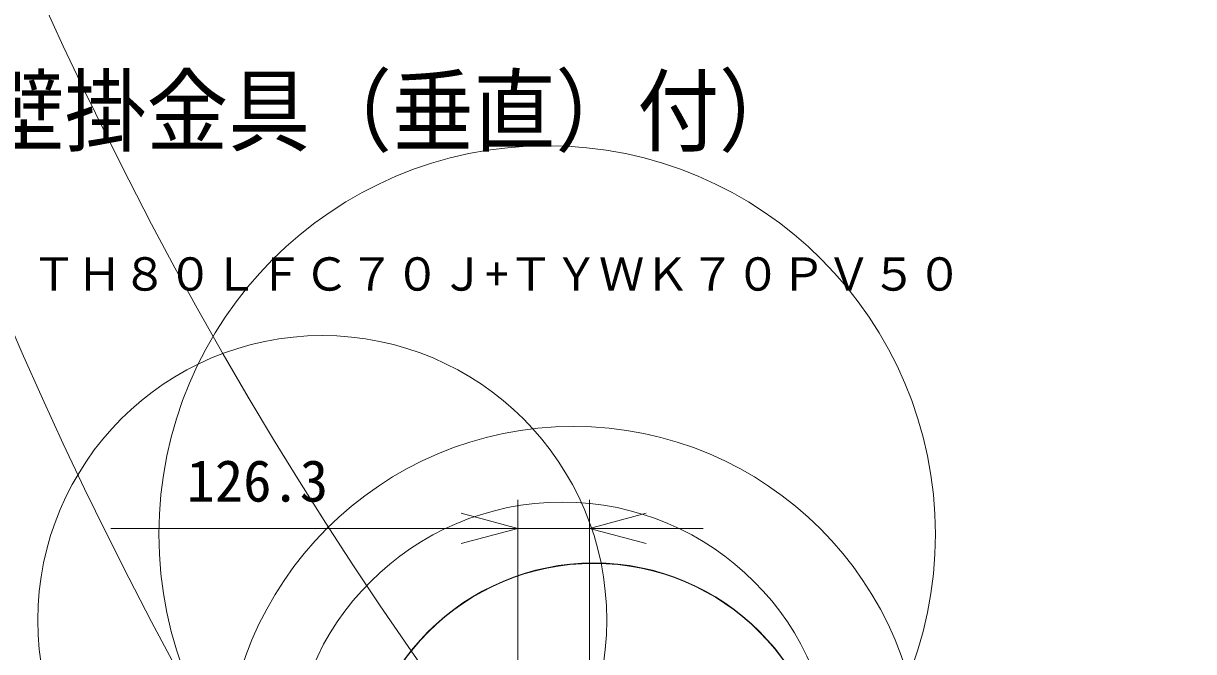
# Model space of a CAD drawing. Units: millimetres, scale not verified. Extents: x -62 to 359, y -64 to 314.
# Drawn here: x 13.1 to 64.6, y 31.1 to 58.7 of the extents above; entities that cross this region are included whole.
import ezdxf
from ezdxf.enums import TextEntityAlignment as Align

# ---------------------------------------------------------------- set-up
doc = ezdxf.new("R2010")
doc.units = ezdxf.units.MM
doc.header["$LTSCALE"] = 0.125
for name, color, linetype, lineweight in [('0-0_0', 7, 'Continuous', 18), ('0-5_SUNPO', 3, 'Continuous', 18), ('0-6_GAIKEI', 1, 'Continuous', 18)]:
    doc.layers.add(name, color=color, linetype=linetype, lineweight=lineweight)
doc.layers.add('0-2_MOJI1', color=7, linetype='Continuous')
doc.layers.add('0-4_TOUROKU', color=7, linetype='Continuous')
doc.styles.add('ＭＳ ゴシック', font='')
doc.styles.get('ＭＳ ゴシック').set_extended_font_data('MS Gothic')

# ---------------------------------------------------------------- blocks, each defined once
blk = doc.blocks.new('_Open30')
at = {"layer": '0-0_0'}
blk.add_line((0, 0), (-1, 0), dxfattribs=at)
blk.add_lwpolyline([(-1, 0.26795), (0, 0), (-1, -0.26795)], dxfattribs=at)
blk = doc.blocks.new('D5')
at = {"layer": '0-5_SUNPO'}
for p, q in [((99.3535, 217.2113), (99.3535, 225.2338)), ((102.5085, 208.9254), (102.5085, 225.2338)), ((96.8535, 223.9838), (81.4369, 223.9838)), ((102.5085, 223.9838), (99.3535, 223.9838)), ((105.0085, 223.9838), (107.5085, 223.9838))]:
    blk.add_line(p, q, dxfattribs=at)
at = {"layer": '0-5_SUNPO', "xscale": 2.5, "yscale": 2.5}
blk.add_blockref('_Open30', (99.3535, 223.9838), dxfattribs=at)
at = {"layer": '0-5_SUNPO', "xscale": 2.5, "yscale": 2.5, "rotation": 180}
blk.add_blockref('_Open30', (102.5085, 223.9838), dxfattribs=at)
at = {"layer": '0-5_SUNPO', "color": 7, "style": 'ＭＳ ゴシック'}
blk.add_text('126.3', height=1.833, dxfattribs=at).set_placement((84.7702, 224.6088), align=Align.BOTTOM_LEFT)

msp = doc.modelspace()

# ---------------------------------------------------------------- linework, layer by layer
at = {"layer": '0-6_GAIKEI'}
for centre, radius in [((178.3464, 133.9119), 180.342), ((178.3464, 116.4119), 180.342), ((36.1538, 36.2273), 17.0918), ((26.2566, 32.4418), 12.5246), ((37.3164, 25.6103), 15.3624), ((36.8234, 25.691), 11.9491), ((38.2157, 24.6537), 10.3117), ((38.2157, 24.6337), 10.3117)]:
    msp.add_circle(centre, radius, dxfattribs=at)

# ---------------------------------------------------------------- block references
at = {"layer": '0-5_SUNPO'}
msp.add_blockref('D5', (-64.4907, -187.4967), dxfattribs=at)

# ---------------------------------------------------------------- texts
at = {"layer": '0-2_MOJI1', "style": 'ＭＳ ゴシック', "width": 0.9}
msp.add_text('ネットワークディスプレイ（壁掛金具（垂直）付）', height=2.933, dxfattribs=at).set_placement((-35.4907, 52.5033), align=Align.BOTTOM_LEFT)
at = {"layer": '0-4_TOUROKU', "style": 'ＭＳ ゴシック'}
msp.add_text('ＴＨ８０ＬＦＣ７０Ｊ+ＴＹＷＫ７０ＰＶ５０', height=1.466, dxfattribs=at).set_placement((13.4426, 46.5033), align=Align.BOTTOM_LEFT)

doc.saveas('drawing.dxf')
